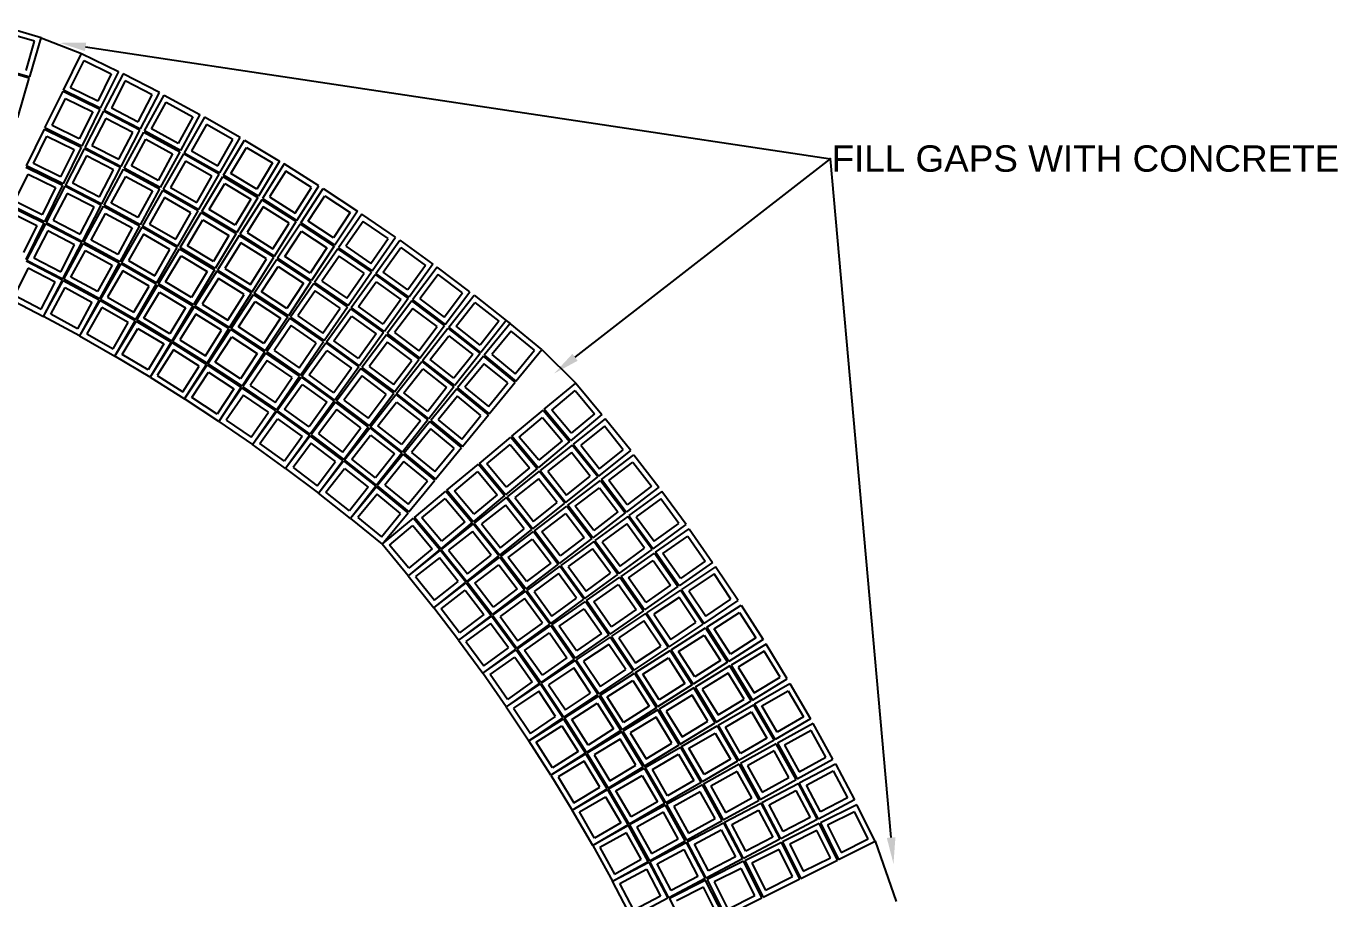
# Model space of a CAD drawing. Header units: inches. Extents: x -1429 to 579, y -302 to 393.
# Drawn here: x 82.3 to 579.5, y 30.7 to 361.5 of the extents above; entities that cross this region are included whole.
import ezdxf
from ezdxf import colors
from ezdxf.entities.mleader import LeaderData, LeaderLine
from ezdxf.math import Vec2, Vec3

# ---------------------------------------------------------------- set-up
doc = ezdxf.new("R2010")
doc.units = ezdxf.units.IN
doc.header["$MEASUREMENT"] = 0
doc.styles.get("Standard").update_dxf_attribs({"font": 'arial.ttf'})

msp = doc.modelspace()

# ---------------------------------------------------------------- linework, layer by layer
for p, q in [((88, 357.14), (73.12, 361.48)), ((85.51, 355.78), (74.48, 359)), ((82.29, 344.74), (85.51, 355.78)), ((83.65, 342.26), (88, 357.14)), ((88, 357.14), (103.35, 351.18)), ((96.51, 337.27), (103.35, 351.18)), ((99.19, 338.18), (104.26, 348.5)), ((103.35, 351.18), (117.26, 344.34)), ((104.26, 348.5), (114.58, 343.43)), ((83.51, 341.78), (68.63, 346.12)), ((68.77, 346.6), (83.65, 342.26)), ((114.58, 343.43), (109.51, 333.11)), ((117.26, 344.34), (110.42, 330.43)), ((119.04, 343.44), (111.92, 329.68)), ((132.81, 336.32), (119.04, 343.44)), ((79.17, 326.9), (83.51, 341.78)), ((109.51, 333.11), (99.19, 338.18)), ((119.9, 340.75), (114.61, 330.53)), ((130.11, 335.46), (119.9, 340.75)), ((89.46, 322.9), (96.29, 336.82)), ((92.13, 323.82), (97.2, 334.14)), ((96.29, 336.82), (110.2, 329.98)), ((110.42, 330.43), (96.51, 337.27)), ((97.2, 334.14), (107.53, 329.07)), ((124.83, 325.25), (130.11, 335.46)), ((125.69, 322.55), (132.81, 336.32)), ((127.16, 321.77), (134.58, 335.38)), ((134.58, 335.38), (148.19, 327.97)), ((107.53, 329.07), (102.46, 318.75)), ((110.2, 329.98), (103.37, 316.07)), ((111.69, 329.23), (104.57, 315.47)), ((125.46, 322.11), (111.69, 329.23)), ((111.92, 329.68), (125.69, 322.55)), ((114.61, 330.53), (124.83, 325.25)), ((129.88, 322.57), (135.38, 332.67)), ((135.38, 332.67), (145.48, 327.17)), ((102.46, 318.75), (92.13, 323.82)), ((112.55, 326.54), (107.26, 316.32)), ((122.76, 321.25), (112.55, 326.54)), ((145.48, 327.17), (139.98, 317.07)), ((148.19, 327.97), (140.78, 314.35)), ((149.94, 326.99), (142.24, 313.54)), ((150.68, 324.26), (144.97, 314.28)), ((163.39, 319.3), (149.94, 326.99)), ((160.66, 318.56), (150.68, 324.26)), ((82.4, 308.54), (89.24, 322.46)), ((85.08, 309.46), (90.15, 319.78)), ((89.24, 322.46), (103.15, 315.62)), ((103.37, 316.07), (89.46, 322.9)), ((90.15, 319.78), (100.47, 314.71)), ((117.47, 311.04), (122.76, 321.25)), ((118.33, 308.34), (125.46, 322.11)), ((119.51, 307.71), (126.93, 321.33)), ((122.23, 308.51), (127.73, 318.61)), ((126.93, 321.33), (140.54, 313.92)), ((140.78, 314.35), (127.16, 321.77)), ((127.73, 318.61), (137.83, 313.12)), ((139.98, 317.07), (129.88, 322.57)), ((154.95, 308.57), (160.66, 318.56)), ((155.7, 305.84), (163.39, 319.3)), ((157.14, 305), (165.12, 318.29)), ((165.12, 318.29), (178.41, 310.31)), ((100.47, 314.71), (95.4, 304.39)), ((103.15, 315.62), (96.31, 301.71)), ((104.34, 315.02), (97.21, 301.26)), ((118.1, 307.9), (104.34, 315.02)), ((104.57, 315.47), (118.33, 308.34)), ((107.26, 316.32), (117.47, 311.04)), ((140.54, 313.92), (133.13, 300.3)), ((142.24, 313.54), (155.7, 305.84)), ((144.97, 314.28), (154.95, 308.57)), ((159.89, 305.68), (165.8, 315.54)), ((165.8, 315.54), (175.66, 309.63)), ((96.31, 301.71), (82.4, 308.54)), ((95.4, 304.39), (85.08, 309.46)), ((105.19, 312.33), (99.91, 302.11)), ((115.41, 307.04), (105.19, 312.33)), ((132.33, 303.02), (122.23, 308.51)), ((137.83, 313.12), (132.33, 303.02)), ((141.99, 313.1), (134.3, 299.65)), ((142.74, 310.38), (137.03, 300.39)), ((155.45, 305.41), (141.99, 313.1)), ((152.72, 304.67), (142.74, 310.38)), ((175.66, 309.63), (169.75, 299.77)), ((178.41, 310.31), (170.43, 297.02)), ((180.11, 309.27), (171.86, 296.15)), ((193.23, 301.02), (180.11, 309.27)), ((78.02, 295.1), (83.09, 305.42)), ((82.18, 308.1), (96.09, 301.26)), ((83.09, 305.42), (93.42, 300.35)), ((110.12, 296.83), (115.41, 307.04)), ((110.98, 294.13), (118.1, 307.9)), ((111.86, 293.66), (119.28, 307.27)), ((114.58, 294.46), (120.08, 304.56)), ((119.28, 307.27), (132.89, 299.86)), ((133.13, 300.3), (119.51, 307.71)), ((120.08, 304.56), (130.18, 299.06)), ((147.01, 294.68), (152.72, 304.67)), ((147.75, 291.95), (155.45, 305.41)), ((148.91, 291.28), (156.88, 304.57)), ((156.88, 304.57), (170.18, 296.59)), ((170.43, 297.02), (157.14, 305)), ((169.75, 299.77), (159.89, 305.68)), ((180.74, 306.51), (174.62, 296.77)), ((190.48, 300.39), (180.74, 306.51)), ((93.42, 300.35), (88.34, 290.03)), ((96.09, 301.26), (89.26, 287.35)), ((96.98, 300.81), (89.86, 287.05)), ((110.75, 293.69), (96.98, 300.81)), ((97.21, 301.26), (110.98, 294.13)), ((99.91, 302.11), (110.12, 296.83)), ((130.18, 299.06), (124.68, 288.96)), ((132.89, 299.86), (125.48, 286.25)), ((134.05, 299.22), (126.36, 285.76)), ((147.51, 291.52), (134.05, 299.22)), ((134.3, 299.65), (147.75, 291.95)), ((137.03, 300.39), (147.01, 294.68)), ((151.65, 291.96), (157.57, 301.82)), ((157.57, 301.82), (167.43, 295.91)), ((184.35, 290.65), (190.48, 300.39)), ((184.98, 287.89), (193.23, 301.02)), ((186.39, 286.99), (194.91, 299.93)), ((194.91, 299.93), (207.86, 291.41)), ((75.13, 293.74), (89.04, 286.9)), ((89.26, 287.35), (75.35, 294.18)), ((88.34, 290.03), (78.02, 295.1)), ((97.84, 298.12), (92.55, 287.9)), ((108.05, 292.83), (97.84, 298.12)), ((103.62, 279.92), (110.75, 293.69)), ((125.48, 286.25), (111.86, 293.66)), ((124.68, 288.96), (114.58, 294.46)), ((134.79, 296.49), (129.08, 286.5)), ((144.78, 290.78), (134.79, 296.49)), ((167.43, 295.91), (161.51, 286.05)), ((170.18, 296.59), (162.2, 283.3)), ((171.59, 295.72), (163.34, 282.6)), ((184.72, 287.47), (171.59, 295.72)), ((171.86, 296.15), (184.98, 287.89)), ((174.62, 296.77), (184.35, 290.65)), ((189.16, 287.56), (195.48, 297.16)), ((195.48, 297.16), (205.09, 290.84)), ((76.04, 291.06), (86.36, 285.99)), ((102.77, 282.62), (108.05, 292.83)), ((104.21, 279.61), (111.63, 293.22)), ((106.93, 280.41), (112.43, 290.51)), ((111.63, 293.22), (125.24, 285.81)), ((112.43, 290.51), (122.53, 285.01)), ((139.07, 280.79), (144.78, 290.78)), ((139.81, 278.07), (147.51, 291.52)), ((140.68, 277.56), (148.65, 290.85)), ((148.65, 290.85), (161.94, 282.87)), ((162.2, 283.3), (148.91, 291.28)), ((161.51, 286.05), (151.65, 291.96)), ((172.22, 292.96), (166.1, 283.23)), ((181.96, 286.84), (172.22, 292.96)), ((205.09, 290.84), (198.77, 281.23)), ((207.86, 291.41), (199.34, 278.46)), ((209.52, 290.29), (200.73, 277.53)), ((222.28, 281.5), (209.52, 290.29)), ((86.36, 285.99), (81.29, 275.67)), ((89.04, 286.9), (82.2, 272.99)), ((89.63, 286.6), (82.5, 272.84)), ((90.48, 283.91), (85.2, 273.69)), ((103.39, 279.48), (89.63, 286.6)), ((89.86, 287.05), (103.62, 279.92)), ((100.7, 278.62), (90.48, 283.91)), ((92.55, 287.9), (102.77, 282.62)), ((122.53, 285.01), (117.03, 274.91)), ((125.24, 285.81), (117.83, 272.2)), ((126.11, 285.33), (118.41, 271.87)), ((139.56, 277.63), (126.11, 285.33)), ((126.36, 285.76), (139.81, 278.07)), ((129.08, 286.5), (139.07, 280.79)), ((143.42, 278.24), (149.34, 288.1)), ((149.34, 288.1), (159.2, 282.19)), ((175.84, 277.11), (181.96, 286.84)), ((176.46, 274.35), (184.72, 287.47)), ((177.59, 273.62), (186.12, 286.57)), ((180.36, 274.19), (186.69, 283.8)), ((186.12, 286.57), (199.06, 278.05)), ((199.34, 278.46), (186.39, 286.99)), ((186.69, 283.8), (196.29, 277.48)), ((198.77, 281.23), (189.16, 287.56)), ((210.03, 287.51), (203.51, 278.04)), ((219.5, 280.99), (210.03, 287.51)), ((95.41, 268.41), (100.7, 278.62)), ((96.27, 265.71), (103.39, 279.48)), ((96.56, 265.56), (103.97, 279.17)), ((103.97, 279.17), (117.59, 271.76)), ((117.83, 272.2), (104.21, 279.61)), ((117.03, 274.91), (106.93, 280.41)), ((126.85, 282.6), (121.14, 272.61)), ((136.83, 276.89), (126.85, 282.6)), ((159.2, 282.19), (153.28, 272.33)), ((161.94, 282.87), (153.97, 269.58)), ((163.08, 282.18), (154.83, 269.06)), ((163.7, 279.42), (157.58, 269.68)), ((176.2, 273.93), (163.08, 282.18)), ((163.34, 282.6), (176.46, 274.35)), ((173.44, 273.3), (163.7, 279.42)), ((166.1, 283.23), (175.84, 277.11)), ((212.98, 271.52), (219.5, 280.99)), ((213.49, 268.73), (222.28, 281.5)), ((214.86, 267.77), (223.92, 280.35)), ((223.92, 280.35), (236.5, 271.29)), ((85.2, 273.69), (95.41, 268.41)), ((99.28, 266.36), (104.78, 276.46)), ((104.78, 276.46), (114.88, 270.96)), ((131.12, 266.91), (136.83, 276.89)), ((131.87, 264.18), (139.56, 277.63)), ((132.45, 263.84), (140.42, 277.13)), ((135.19, 264.52), (141.11, 274.38)), ((140.42, 277.13), (153.71, 269.15)), ((153.97, 269.58), (140.68, 277.56)), ((141.11, 274.38), (150.97, 268.47)), ((153.28, 272.33), (143.42, 278.24)), ((167.95, 260.81), (176.2, 273.93)), ((190.54, 265.1), (177.59, 273.62)), ((189.97, 267.87), (180.36, 274.19)), ((196.29, 277.48), (189.97, 267.87)), ((199.06, 278.05), (190.54, 265.1)), ((200.44, 277.12), (191.65, 264.35)), ((200.95, 274.33), (194.43, 264.86)), ((213.21, 268.32), (200.44, 277.12)), ((200.73, 277.53), (213.49, 268.73)), ((210.42, 267.81), (200.95, 274.33)), ((203.51, 278.04), (212.98, 271.52)), ((217.65, 268.22), (224.37, 277.55)), ((224.37, 277.55), (233.7, 270.83)), ((83.13, 269.7), (77.84, 259.49)), ((96.04, 265.27), (82.27, 272.39)), ((82.5, 272.84), (96.27, 265.71)), ((93.34, 264.41), (83.13, 269.7)), ((114.88, 270.96), (109.38, 260.86)), ((117.59, 271.76), (110.18, 258.14)), ((118.16, 271.44), (110.47, 257.98)), ((118.91, 268.71), (113.2, 258.72)), ((131.62, 263.74), (118.16, 271.44)), ((118.41, 271.87), (131.87, 264.18)), ((128.89, 263), (118.91, 268.71)), ((121.14, 272.61), (131.12, 266.91)), ((150.97, 268.47), (145.05, 258.61)), ((153.71, 269.15), (145.74, 255.86)), ((154.56, 268.63), (146.31, 255.51)), ((167.68, 260.38), (154.56, 268.63)), ((154.83, 269.06), (167.95, 260.81)), ((157.58, 269.68), (167.32, 263.56)), ((167.32, 263.56), (173.44, 273.3)), ((168.79, 260.26), (177.32, 273.21)), ((171.56, 260.83), (177.89, 270.44)), ((177.32, 273.21), (190.26, 264.68)), ((177.89, 270.44), (187.49, 264.11)), ((233.7, 270.83), (226.98, 261.5)), ((236.5, 271.29), (227.44, 258.71)), ((238.11, 270.1), (228.79, 257.72)), ((250.49, 260.78), (238.11, 270.1)), ((88.06, 254.2), (93.34, 264.41)), ((88.91, 251.5), (96.04, 265.27)), ((88.91, 251.5), (96.32, 265.12)), ((96.32, 265.12), (109.94, 257.71)), ((110.18, 258.14), (96.56, 265.56)), ((109.38, 260.86), (99.28, 266.36)), ((123.92, 250.29), (131.62, 263.74)), ((145.74, 255.86), (132.45, 263.84)), ((145.05, 258.61), (135.19, 264.52)), ((155.19, 265.88), (149.07, 256.14)), ((164.92, 259.75), (155.19, 265.88)), ((187.49, 264.11), (181.17, 254.51)), ((190.26, 264.68), (181.74, 251.74)), ((191.36, 263.94), (182.57, 251.18)), ((204.13, 255.15), (191.36, 263.94)), ((191.65, 264.35), (204.41, 255.56)), ((194.43, 264.86), (203.9, 258.34)), ((203.9, 258.34), (210.42, 267.81)), ((204.41, 255.56), (213.21, 268.32)), ((205.51, 254.79), (214.57, 267.36)), ((208.3, 255.24), (215.02, 264.57)), ((214.57, 267.36), (227.14, 258.3)), ((227.44, 258.71), (214.86, 267.77)), ((215.02, 264.57), (224.35, 257.85)), ((226.98, 261.5), (217.65, 268.22)), ((238.5, 267.3), (231.59, 258.11)), ((247.69, 260.39), (238.5, 267.3)), ((75.15, 258.63), (88.91, 251.5)), ((77.84, 259.49), (88.06, 254.2)), ((91.63, 252.3), (97.12, 262.4)), ((97.12, 262.4), (107.22, 256.91)), ((113.2, 258.72), (123.18, 253.02)), ((123.18, 253.02), (128.89, 263)), ((124.21, 250.12), (132.19, 263.41)), ((126.96, 250.8), (132.87, 260.66)), ((132.19, 263.41), (145.48, 255.43)), ((132.87, 260.66), (142.74, 254.75)), ((158.8, 250.02), (164.92, 259.75)), ((159.43, 247.26), (167.68, 260.38)), ((159.99, 246.9), (168.52, 259.84)), ((168.52, 259.84), (181.46, 251.32)), ((181.74, 251.74), (168.79, 260.26)), ((181.17, 254.51), (171.56, 260.83)), ((191.88, 261.16), (185.35, 251.69)), ((201.35, 254.63), (191.88, 261.16)), ((240.77, 251.2), (247.69, 260.39)), ((241.17, 248.4), (250.49, 260.78)), ((242.5, 247.38), (252.08, 259.56)), ((252.08, 259.56), (264.26, 249.98)), ((107.22, 256.91), (101.73, 246.81)), ((109.94, 257.71), (102.53, 244.09)), ((110.22, 257.55), (102.53, 244.09)), ((110.96, 254.82), (105.26, 244.84)), ((123.68, 249.85), (110.22, 257.55)), ((110.47, 257.98), (123.92, 250.29)), ((120.95, 249.11), (110.96, 254.82)), ((142.74, 254.75), (136.82, 244.89)), ((145.48, 255.43), (137.5, 242.14)), ((146.04, 255.09), (137.79, 241.97)), ((159.16, 246.84), (146.04, 255.09)), ((146.31, 255.51), (159.43, 247.26)), ((149.07, 256.14), (158.8, 250.02)), ((162.76, 247.47), (169.09, 257.07)), ((169.09, 257.07), (178.69, 250.75)), ((194.82, 245.16), (201.35, 254.63)), ((195.34, 242.38), (204.13, 255.15)), ((196.16, 241.8), (205.22, 254.38)), ((205.22, 254.38), (217.79, 245.32)), ((218.09, 245.73), (205.51, 254.79)), ((217.63, 248.52), (208.3, 255.24)), ((224.35, 257.85), (217.63, 248.52)), ((227.14, 258.3), (218.09, 245.73)), ((228.48, 257.32), (219.16, 244.93)), ((228.88, 254.52), (221.97, 245.33)), ((240.87, 248), (228.48, 257.32)), ((228.79, 257.72), (241.17, 248.4)), ((238.07, 247.6), (228.88, 254.52)), ((231.59, 258.11), (240.77, 251.2)), ((245.31, 247.71), (252.41, 256.75)), ((252.41, 256.75), (261.45, 249.65)), ((102.53, 244.09), (88.91, 251.5)), ((101.73, 246.81), (91.63, 252.3)), ((115.24, 239.13), (120.95, 249.11)), ((115.98, 236.4), (123.68, 249.85)), ((115.98, 236.4), (123.96, 249.69)), ((123.96, 249.69), (137.25, 241.71)), ((137.5, 242.14), (124.21, 250.12)), ((136.82, 244.89), (126.96, 250.8)), ((146.67, 252.33), (140.55, 242.6)), ((156.41, 246.21), (146.67, 252.33)), ((178.69, 250.75), (172.37, 241.14)), ((181.46, 251.32), (172.94, 238.37)), ((182.29, 250.76), (173.49, 238)), ((195.05, 241.97), (182.29, 250.76)), ((182.57, 251.18), (195.34, 242.38)), ((185.35, 251.69), (194.82, 245.16)), ((198.95, 242.26), (205.67, 251.59)), ((205.67, 251.59), (215, 244.87)), ((261.45, 249.65), (254.35, 240.61)), ((264.26, 249.98), (254.69, 237.8)), ((265.82, 248.73), (255.99, 236.75)), ((264.26, 249.98), (265.84, 248.75)), ((265.82, 248.73), (264.28, 250)), ((277.81, 238.9), (265.82, 248.73)), ((102.53, 244.09), (115.98, 236.4)), ((105.26, 244.84), (115.24, 239.13)), ((118.73, 237.08), (124.64, 246.94)), ((124.64, 246.94), (134.5, 241.03)), ((150.28, 236.47), (156.41, 246.21)), ((150.91, 233.72), (159.16, 246.84)), ((151.19, 233.53), (159.72, 246.48)), ((153.96, 234.11), (160.29, 243.71)), ((159.72, 246.48), (172.66, 237.96)), ((172.94, 238.37), (159.99, 246.9)), ((160.29, 243.71), (169.89, 237.39)), ((172.37, 241.14), (162.76, 247.47)), ((182.8, 247.98), (176.28, 238.51)), ((192.27, 241.46), (182.8, 247.98)), ((215, 244.87), (208.28, 235.54)), ((217.79, 245.32), (208.73, 232.74)), ((218.86, 244.53), (209.54, 232.15)), ((231.25, 235.21), (218.86, 244.53)), ((219.16, 244.93), (231.55, 235.61)), ((221.97, 245.33), (231.15, 238.41)), ((231.15, 238.41), (238.07, 247.6)), ((231.55, 235.61), (240.87, 248)), ((232.61, 234.8), (242.19, 246.98)), ((235.42, 235.13), (242.53, 244.17)), ((242.19, 246.98), (254.38, 237.4)), ((254.69, 237.8), (242.5, 247.38)), ((242.53, 244.17), (251.57, 237.07)), ((254.35, 240.61), (245.31, 247.71)), ((266.1, 245.92), (258.81, 237.03)), ((274.99, 238.62), (266.1, 245.92)), ((134.5, 241.03), (128.59, 231.17)), ((137.25, 241.71), (129.27, 228.42)), ((137.52, 241.54), (129.27, 228.42)), ((138.15, 238.79), (132.03, 229.05)), ((150.65, 233.29), (137.52, 241.54)), ((137.79, 241.97), (150.91, 233.72)), ((147.89, 232.66), (138.15, 238.79)), ((140.55, 242.6), (150.28, 236.47)), ((185.75, 231.99), (192.27, 241.46)), ((186.26, 229.21), (195.05, 241.97)), ((186.81, 228.82), (195.86, 241.4)), ((195.86, 241.4), (208.44, 232.34)), ((208.73, 232.74), (196.16, 241.8)), ((208.28, 235.54), (198.95, 242.26)), ((219.26, 241.73), (212.34, 232.54)), ((228.45, 234.82), (219.26, 241.73)), ((267.98, 226.92), (277.81, 238.9)), ((277.81, 238.9), (290.64, 226.16)), ((129.27, 228.42), (115.98, 236.4)), ((128.59, 231.17), (118.73, 237.08)), ((163.57, 227.78), (153.96, 234.11)), ((169.89, 237.39), (163.57, 227.78)), ((172.66, 237.96), (164.14, 225.01)), ((173.21, 237.59), (164.42, 224.82)), ((173.72, 234.81), (167.2, 225.34)), ((185.97, 228.79), (173.21, 237.59)), ((173.49, 238), (186.26, 229.21)), ((183.19, 228.28), (173.72, 234.81)), ((176.28, 238.51), (185.75, 231.99)), ((189.6, 229.27), (196.32, 238.61)), ((196.32, 238.61), (205.65, 231.88)), ((221.53, 225.63), (228.45, 234.82)), ((221.93, 222.83), (231.25, 235.21)), ((222.73, 222.22), (232.3, 234.4)), ((232.3, 234.4), (244.49, 224.82)), ((244.8, 225.22), (232.61, 234.8)), ((244.46, 228.03), (235.42, 235.13)), ((251.57, 237.07), (244.46, 228.03)), ((254.38, 237.4), (244.8, 225.22)), ((255.67, 236.36), (245.84, 224.38)), ((267.66, 226.53), (255.67, 236.36)), ((255.99, 236.75), (267.98, 226.92)), ((258.81, 237.03), (267.7, 229.73)), ((267.7, 229.73), (274.99, 238.62)), ((132.03, 229.05), (141.77, 222.93)), ((141.77, 222.93), (147.89, 232.66)), ((142.39, 220.17), (150.65, 233.29)), ((142.39, 220.17), (150.92, 233.12)), ((145.16, 220.74), (151.49, 230.35)), ((150.92, 233.12), (163.86, 224.59)), ((164.14, 225.01), (151.19, 233.53)), ((151.49, 230.35), (161.09, 224.02)), ((177.18, 216.03), (185.97, 228.79)), ((199.38, 219.76), (186.81, 228.82)), ((198.93, 222.55), (189.6, 229.27)), ((205.65, 231.88), (198.93, 222.55)), ((208.44, 232.34), (199.38, 219.76)), ((209.24, 231.75), (199.92, 219.36)), ((209.64, 228.95), (202.72, 219.76)), ((221.63, 222.43), (209.24, 231.75)), ((209.54, 232.15), (221.93, 222.83)), ((218.83, 222.03), (209.64, 228.95)), ((212.34, 232.54), (221.53, 225.63)), ((225.53, 222.55), (232.64, 231.59)), ((232.64, 231.59), (241.68, 224.49)), ((255.95, 233.55), (248.66, 224.66)), ((264.84, 226.25), (255.95, 233.55)), ((129.27, 228.42), (142.39, 220.17)), ((161.09, 224.02), (154.77, 214.42)), ((163.86, 224.59), (155.34, 211.65)), ((164.13, 224.41), (155.34, 211.65)), ((176.9, 215.62), (164.13, 224.41)), ((164.42, 224.82), (177.18, 216.03)), ((167.2, 225.34), (176.67, 218.81)), ((176.67, 218.81), (183.19, 228.28)), ((177.45, 215.84), (186.51, 228.41)), ((180.25, 216.29), (186.97, 225.62)), ((186.51, 228.41), (199.09, 219.36)), ((186.97, 225.62), (196.3, 218.9)), ((241.68, 224.49), (234.58, 215.45)), ((244.49, 224.82), (234.91, 212.64)), ((245.53, 223.99), (235.7, 212.01)), ((257.51, 214.16), (245.53, 223.99)), ((245.84, 224.38), (257.83, 214.55)), ((248.66, 224.66), (257.55, 217.36)), ((257.55, 217.36), (264.84, 226.25)), ((257.83, 214.55), (267.66, 226.53)), ((278.72, 216.25), (290.64, 226.16)), ((290.64, 226.16), (300.55, 214.25)), ((155.34, 211.65), (142.39, 220.17)), ((154.77, 214.42), (145.16, 220.74)), ((164.65, 221.63), (158.12, 212.16)), ((174.12, 215.11), (164.65, 221.63)), ((196.3, 218.9), (189.58, 209.57)), ((199.09, 219.36), (190.03, 206.78)), ((199.62, 218.96), (190.3, 206.58)), ((212.01, 209.64), (199.62, 218.96)), ((199.92, 219.36), (212.31, 210.04)), ((202.72, 219.76), (211.91, 212.84)), ((211.91, 212.84), (218.83, 222.03)), ((212.31, 210.04), (221.63, 222.43)), ((212.84, 209.64), (222.42, 221.82)), ((215.65, 209.97), (222.75, 219.01)), ((222.42, 221.82), (234.6, 212.24)), ((234.91, 212.64), (222.73, 222.22)), ((222.75, 219.01), (231.79, 211.91)), ((234.58, 215.45), (225.53, 222.55)), ((245.8, 221.18), (238.51, 212.29)), ((254.7, 213.88), (245.8, 221.18)), ((281.54, 215.99), (290.38, 223.35)), ((290.38, 223.35), (297.74, 214.51)), ((167.59, 205.64), (174.12, 215.11)), ((168.1, 202.85), (176.9, 215.62)), ((168.1, 202.85), (177.16, 215.43)), ((177.16, 215.43), (189.74, 206.37)), ((190.03, 206.78), (177.45, 215.84)), ((189.58, 209.57), (180.25, 216.29)), ((200.02, 216.16), (193.1, 206.97)), ((209.21, 209.25), (200.02, 216.16)), ((247.4, 204.99), (254.7, 213.88)), ((247.68, 202.18), (257.51, 214.16)), ((266.43, 206.01), (278.34, 215.93)), ((278.34, 215.93), (288.26, 204.01)), ((288.64, 204.33), (278.72, 216.25)), ((288.9, 207.15), (281.54, 215.99)), ((300.55, 214.25), (288.64, 204.33)), ((297.74, 214.51), (288.9, 207.15)), ((155.34, 211.65), (168.1, 202.85)), ((158.12, 212.16), (167.59, 205.64)), ((170.9, 203.31), (177.62, 212.64)), ((177.62, 212.64), (186.95, 205.92)), ((202.29, 200.06), (209.21, 209.25)), ((202.69, 197.26), (212.01, 209.64)), ((202.95, 197.06), (212.53, 209.24)), ((212.53, 209.24), (224.72, 199.66)), ((225.03, 200.06), (212.84, 209.64)), ((224.69, 202.87), (215.65, 209.97)), ((231.79, 211.91), (224.69, 202.87)), ((234.6, 212.24), (225.03, 200.06)), ((235.38, 211.62), (225.55, 199.64)), ((235.66, 208.81), (228.36, 199.92)), ((247.36, 201.79), (235.38, 211.62)), ((244.55, 201.51), (235.66, 208.81)), ((235.7, 212.01), (247.68, 202.18)), ((238.51, 212.29), (247.4, 204.99)), ((269.24, 205.75), (278.08, 213.11)), ((278.08, 213.11), (285.44, 204.27)), ((301.82, 212.7), (289.7, 203.03)), ((301.5, 209.89), (292.51, 202.72)), ((308.67, 200.9), (301.5, 209.89)), ((311.48, 200.58), (301.82, 212.7)), ((186.95, 205.92), (180.23, 196.59)), ((189.74, 206.37), (180.68, 193.8)), ((190, 206.18), (180.68, 193.8)), ((202.39, 196.86), (190, 206.18)), ((190.3, 206.58), (202.69, 197.26)), ((193.1, 206.97), (202.29, 200.06)), ((205.76, 197.39), (212.87, 206.43)), ((212.87, 206.43), (221.91, 199.33)), ((254.13, 195.77), (266.04, 205.69)), ((266.04, 205.69), (275.96, 193.78)), ((276.34, 194.1), (266.43, 206.01)), ((276.6, 196.91), (269.24, 205.75)), ((288.26, 204.01), (276.34, 194.1)), ((285.44, 204.27), (276.6, 196.91)), ((180.68, 193.8), (168.1, 202.85)), ((180.23, 196.59), (170.9, 203.31)), ((190.4, 203.38), (183.48, 194.19)), ((199.59, 196.46), (190.4, 203.38)), ((221.91, 199.33), (214.8, 190.29)), ((224.72, 199.66), (215.14, 187.48)), ((225.23, 199.25), (215.4, 187.27)), ((237.21, 189.42), (225.23, 199.25)), ((225.55, 199.64), (237.53, 189.81)), ((228.36, 199.92), (237.25, 192.62)), ((237.25, 192.62), (244.55, 201.51)), ((237.53, 189.81), (247.36, 201.79)), ((256.95, 195.52), (265.78, 202.87)), ((265.78, 202.87), (273.14, 194.04)), ((289.31, 202.72), (277.19, 193.06)), ((288.99, 199.91), (280, 192.74)), ((296.16, 190.92), (288.99, 199.91)), ((298.97, 190.6), (289.31, 202.72)), ((289.7, 203.03), (299.36, 190.92)), ((292.51, 202.72), (299.68, 193.73)), ((299.36, 190.92), (311.48, 200.58)), ((299.68, 193.73), (308.67, 200.9)), ((300.39, 189.6), (312.71, 199)), ((312.71, 199), (322.12, 186.69)), ((183.48, 194.19), (192.67, 187.28)), ((192.67, 187.28), (199.59, 196.46)), ((193.07, 184.47), (202.39, 196.86)), ((193.07, 184.47), (202.64, 196.66)), ((202.64, 196.66), (214.83, 187.08)), ((215.14, 187.48), (202.95, 197.06)), ((214.8, 190.29), (205.76, 197.39)), ((225.51, 196.44), (218.22, 187.55)), ((234.4, 189.14), (225.51, 196.44)), ((241.83, 185.54), (253.74, 195.45)), ((253.74, 195.45), (263.66, 183.54)), ((264.04, 183.86), (254.13, 195.77)), ((264.3, 186.68), (256.95, 195.52)), ((273.14, 194.04), (264.3, 186.68)), ((303.2, 189.22), (312.34, 196.2)), ((312.34, 196.2), (319.32, 187.06)), ((180.68, 193.8), (193.07, 184.47)), ((195.87, 184.81), (202.98, 193.85)), ((202.98, 193.85), (212.02, 186.75)), ((227.11, 180.25), (234.4, 189.14)), ((227.38, 177.44), (237.21, 189.42)), ((244.65, 185.28), (253.49, 192.64)), ((253.49, 192.64), (260.84, 183.8)), ((275.96, 193.78), (264.04, 183.86)), ((276.8, 192.75), (264.68, 183.08)), ((276.48, 189.94), (267.49, 182.77)), ((283.65, 180.95), (276.48, 189.94)), ((286.46, 180.63), (276.8, 192.75)), ((277.19, 193.06), (286.85, 180.94)), ((280, 192.74), (287.17, 183.75)), ((286.85, 180.94), (298.97, 190.6)), ((287.17, 183.75), (296.16, 190.92)), ((287.68, 179.88), (300, 189.29)), ((300, 189.29), (309.4, 176.97)), ((309.8, 177.28), (300.39, 189.6)), ((310.18, 180.08), (303.2, 189.22)), ((205.25, 174.9), (193.07, 184.47)), ((204.92, 177.71), (195.87, 184.81)), ((212.02, 186.75), (204.92, 177.71)), ((214.83, 187.08), (205.25, 174.9)), ((215.08, 186.88), (205.25, 174.9)), ((215.36, 184.07), (208.07, 175.18)), ((227.07, 177.05), (215.08, 186.88)), ((224.25, 176.77), (215.36, 184.07)), ((215.4, 187.27), (227.38, 177.44)), ((218.22, 187.55), (227.11, 180.25)), ((229.53, 175.3), (241.45, 185.22)), ((241.45, 185.22), (251.36, 173.31)), ((251.75, 173.63), (241.83, 185.54)), ((252, 176.44), (244.65, 185.28)), ((290.48, 179.51), (299.62, 186.49)), ((299.62, 186.49), (306.6, 177.35)), ((322.12, 186.69), (309.8, 177.28)), ((319.32, 187.06), (310.18, 180.08)), ((323.32, 185.08), (310.8, 175.94)), ((332.47, 172.57), (323.32, 185.08)), ((232.35, 175.05), (241.19, 182.4)), ((241.19, 182.4), (248.55, 173.56)), ((263.66, 183.54), (251.75, 173.63)), ((260.84, 183.8), (252, 176.44)), ((264.29, 182.77), (252.17, 173.11)), ((263.97, 179.96), (254.98, 172.79)), ((271.14, 170.97), (263.97, 179.96)), ((273.95, 170.65), (264.29, 182.77)), ((264.68, 183.08), (274.34, 170.96)), ((267.49, 182.77), (274.66, 173.77)), ((274.34, 170.96), (286.46, 180.63)), ((274.66, 173.77), (283.65, 180.95)), ((274.96, 170.17), (287.28, 179.58)), ((287.28, 179.58), (296.69, 167.26)), ((297.09, 167.57), (287.68, 179.88)), ((297.46, 170.37), (290.48, 179.51)), ((322.88, 182.29), (313.6, 175.5)), ((329.67, 173.01), (322.88, 182.29)), ((205.25, 174.9), (217.24, 165.07)), ((208.07, 175.18), (216.96, 167.88)), ((216.96, 167.88), (224.25, 176.77)), ((217.24, 165.07), (227.07, 177.05)), ((217.24, 165.07), (229.15, 174.98)), ((229.15, 174.98), (239.07, 163.07)), ((239.45, 163.39), (229.53, 175.3)), ((239.71, 166.21), (232.35, 175.05)), ((277.77, 169.8), (286.9, 176.78)), ((286.9, 176.78), (293.89, 167.64)), ((309.4, 176.97), (297.09, 167.57)), ((306.6, 177.35), (297.46, 170.37)), ((310.4, 175.64), (297.89, 166.49)), ((319.55, 163.13), (310.4, 175.64)), ((310.8, 175.94), (319.95, 163.42)), ((313.6, 175.5), (320.39, 166.22)), ((220.05, 164.81), (228.89, 172.17)), ((228.89, 172.17), (236.25, 163.33)), ((251.36, 173.31), (239.45, 163.39)), ((251.78, 172.79), (239.66, 163.13)), ((248.55, 173.56), (239.71, 166.21)), ((251.46, 169.98), (242.47, 162.81)), ((258.63, 160.99), (251.46, 169.98)), ((261.44, 160.68), (251.78, 172.79)), ((252.17, 173.11), (261.84, 160.99)), ((254.98, 172.79), (262.15, 163.8)), ((261.84, 160.99), (273.95, 170.65)), ((262.15, 163.8), (271.14, 170.97)), ((262.25, 160.46), (274.57, 169.87)), ((274.57, 169.87), (283.97, 157.55)), ((284.37, 157.85), (274.96, 170.17)), ((284.75, 160.66), (277.77, 169.8)), ((309.97, 172.85), (300.68, 166.06)), ((316.75, 163.56), (309.97, 172.85)), ((319.95, 163.42), (332.47, 172.57)), ((320.39, 166.22), (329.67, 173.01)), ((320.93, 162.06), (333.63, 170.95)), ((333.63, 170.95), (342.51, 158.24)), ((227.15, 153.15), (217.24, 165.07)), ((227.41, 155.97), (220.05, 164.81)), ((265.05, 160.08), (274.19, 167.06)), ((274.19, 167.06), (281.17, 157.93)), ((296.69, 167.26), (284.37, 157.85)), ((293.89, 167.64), (284.75, 160.66)), ((297.48, 166.2), (284.97, 157.05)), ((306.63, 153.69), (297.48, 166.2)), ((297.89, 166.49), (307.04, 153.98)), ((300.68, 166.06), (307.47, 156.78)), ((323.71, 161.57), (333.14, 168.16)), ((333.14, 168.16), (339.73, 158.74)), ((239.07, 163.07), (227.15, 153.15)), ((239.27, 162.82), (227.15, 153.15)), ((236.25, 163.33), (227.41, 155.97)), ((238.95, 160.01), (229.96, 152.84)), ((246.12, 151.02), (238.95, 160.01)), ((248.94, 150.7), (239.27, 162.82)), ((239.66, 163.13), (249.33, 151.01)), ((242.47, 162.81), (249.64, 153.82)), ((249.33, 151.01), (261.44, 160.68)), ((249.53, 150.75), (261.85, 160.16)), ((249.64, 153.82), (258.63, 160.99)), ((261.85, 160.16), (271.26, 147.84)), ((271.66, 148.14), (262.25, 160.46)), ((272.03, 150.95), (265.05, 160.08)), ((297.05, 163.4), (287.77, 156.61)), ((303.84, 154.12), (297.05, 163.4)), ((307.04, 153.98), (319.55, 163.13)), ((307.47, 156.78), (316.75, 163.56)), ((307.82, 152.89), (320.52, 161.77)), ((320.52, 161.77), (329.4, 149.07)), ((329.81, 149.36), (320.93, 162.06)), ((330.3, 152.15), (323.71, 161.57)), ((252.34, 150.37), (261.47, 157.35)), ((261.47, 157.35), (268.46, 148.21)), ((283.97, 157.55), (271.66, 148.14)), ((281.17, 157.93), (272.03, 150.95)), ((284.57, 156.75), (272.06, 147.61)), ((293.72, 144.24), (284.57, 156.75)), ((284.97, 157.05), (294.12, 144.54)), ((287.77, 156.61), (294.56, 147.33)), ((294.56, 147.33), (303.84, 154.12)), ((310.6, 152.4), (320.03, 158.99)), ((320.03, 158.99), (326.62, 149.57)), ((342.51, 158.24), (329.81, 149.36)), ((339.73, 158.74), (330.3, 152.15)), ((343.64, 156.59), (330.76, 147.98)), ((352.26, 143.71), (343.64, 156.59)), ((227.15, 153.15), (236.82, 141.04)), ((229.96, 152.84), (237.13, 143.85)), ((236.82, 141.04), (248.94, 150.7)), ((236.82, 141.04), (249.13, 150.44)), ((237.13, 143.85), (246.12, 151.02)), ((249.13, 150.44), (258.54, 138.13)), ((258.94, 138.43), (249.53, 150.75)), ((259.32, 141.23), (252.34, 150.37)), ((284.14, 153.96), (274.85, 147.17)), ((290.92, 144.68), (284.14, 153.96)), ((294.12, 144.54), (306.63, 153.69)), ((294.71, 143.72), (307.41, 152.6)), ((297.49, 143.23), (306.91, 149.82)), ((306.91, 149.82), (313.51, 140.4)), ((307.41, 152.6), (316.29, 139.9)), ((316.7, 140.19), (307.82, 152.89)), ((317.19, 142.97), (310.6, 152.4)), ((326.62, 149.57), (317.19, 142.97)), ((343.09, 153.82), (333.53, 147.43)), ((349.48, 144.26), (343.09, 153.82)), ((239.62, 140.66), (248.76, 147.64)), ((248.76, 147.64), (255.74, 138.5)), ((271.26, 147.84), (258.94, 138.43)), ((271.65, 147.31), (259.14, 138.16)), ((268.46, 148.21), (259.32, 141.23)), ((271.22, 144.52), (261.94, 137.73)), ((278.01, 135.23), (271.22, 144.52)), ((280.8, 134.8), (271.65, 147.31)), ((272.06, 147.61), (281.21, 135.09)), ((274.85, 147.17), (281.64, 137.89)), ((281.21, 135.09), (293.72, 144.24)), ((281.64, 137.89), (290.92, 144.68)), ((329.4, 149.07), (316.7, 140.19)), ((330.34, 147.7), (317.46, 139.08)), ((329.79, 144.93), (320.23, 138.53)), ((336.18, 135.37), (329.79, 144.93)), ((338.96, 134.82), (330.34, 147.7)), ((330.76, 147.98), (339.37, 135.09)), ((333.53, 147.43), (339.93, 137.87)), ((339.93, 137.87), (349.48, 144.26)), ((246.23, 128.72), (236.82, 141.04)), ((246.6, 131.52), (239.62, 140.66)), ((281.6, 134.55), (294.3, 143.43)), ((284.38, 134.06), (293.8, 140.65)), ((293.8, 140.65), (300.4, 131.22)), ((294.3, 143.43), (303.18, 130.73)), ((303.59, 131.02), (294.71, 143.72)), ((304.08, 133.8), (297.49, 143.23)), ((316.29, 139.9), (303.59, 131.02)), ((313.51, 140.4), (304.08, 133.8)), ((339.37, 135.09), (352.26, 143.71)), ((340.29, 133.69), (353.35, 142.04)), ((343.05, 133.08), (352.74, 139.27)), ((352.74, 139.27), (358.94, 129.58)), ((353.35, 142.04), (361.7, 128.97)), ((258.54, 138.13), (246.23, 128.72)), ((258.74, 137.87), (246.23, 128.72)), ((255.74, 138.5), (246.6, 131.52)), ((258.3, 135.07), (249.02, 128.28)), ((265.09, 125.79), (258.3, 135.07)), ((267.89, 125.35), (258.74, 137.87)), ((259.14, 138.16), (268.29, 125.65)), ((261.94, 137.73), (268.72, 128.44)), ((268.29, 125.65), (280.8, 134.8)), ((268.48, 125.38), (281.19, 134.26)), ((268.72, 128.44), (278.01, 135.23)), ((281.19, 134.26), (290.07, 121.56)), ((290.48, 121.85), (281.6, 134.55)), ((317.04, 138.81), (304.16, 130.19)), ((316.49, 136.03), (306.93, 129.64)), ((322.88, 126.47), (316.49, 136.03)), ((325.66, 125.92), (317.04, 138.81)), ((317.46, 139.08), (326.07, 126.2)), ((320.23, 138.53), (326.63, 128.97)), ((326.07, 126.2), (338.96, 134.82)), ((326.63, 128.97), (336.18, 135.37)), ((271.27, 124.88), (280.69, 131.48)), ((280.69, 131.48), (287.29, 122.05)), ((290.97, 124.63), (284.38, 134.06)), ((303.18, 130.73), (290.48, 121.85)), ((303.74, 129.91), (290.86, 121.29)), ((300.4, 131.22), (290.97, 124.63)), ((312.36, 117.03), (303.74, 129.91)), ((304.16, 130.19), (312.77, 117.3)), ((306.93, 129.64), (313.33, 120.08)), ((326.81, 125.08), (339.87, 133.42)), ((329.57, 124.47), (339.26, 130.66)), ((339.26, 130.66), (345.45, 120.97)), ((339.87, 133.42), (348.21, 120.36)), ((348.64, 120.63), (340.29, 133.69)), ((349.24, 123.39), (343.05, 133.08)), ((358.94, 129.58), (349.24, 123.39)), ((246.23, 128.72), (255.37, 116.21)), ((249.02, 128.28), (255.81, 119)), ((255.37, 116.21), (267.89, 125.35)), ((255.37, 116.21), (268.08, 125.09)), ((255.81, 119), (265.09, 125.79)), ((268.08, 125.09), (276.96, 112.39)), ((277.37, 112.68), (268.48, 125.38)), ((277.86, 115.46), (271.27, 124.88)), ((303.19, 127.14), (293.63, 120.74)), ((309.58, 117.58), (303.19, 127.14)), ((312.77, 117.3), (325.66, 125.92)), ((313.32, 116.46), (326.39, 124.81)), ((313.33, 120.08), (322.88, 126.47)), ((326.39, 124.81), (334.73, 111.75)), ((335.15, 112.02), (326.81, 125.08)), ((335.76, 114.78), (329.57, 124.47)), ((361.7, 128.97), (348.64, 120.63)), ((362.76, 127.28), (349.52, 119.21)), ((362.09, 124.53), (352.27, 118.54)), ((368.08, 114.71), (362.09, 124.53)), ((370.83, 114.04), (362.76, 127.28)), ((258.16, 115.71), (267.58, 122.3)), ((267.58, 122.3), (274.17, 112.88)), ((290.07, 121.56), (277.37, 112.68)), ((290.44, 121.02), (277.56, 112.4)), ((287.29, 122.05), (277.86, 115.46)), ((299.06, 108.13), (290.44, 121.02)), ((290.86, 121.29), (299.48, 108.41)), ((293.63, 120.74), (300.03, 111.18)), ((316.09, 115.85), (325.78, 122.05)), ((325.78, 122.05), (331.97, 112.35)), ((348.21, 120.36), (335.15, 112.02)), ((345.45, 120.97), (335.76, 114.78)), ((264.26, 103.5), (255.37, 116.21)), ((264.75, 106.29), (258.16, 115.71)), ((289.89, 118.24), (280.33, 111.85)), ((296.29, 108.68), (289.89, 118.24)), ((299.48, 108.41), (312.36, 117.03)), ((299.84, 107.85), (312.9, 116.19)), ((300.03, 111.18), (309.58, 117.58)), ((312.9, 116.19), (321.25, 103.13)), ((321.67, 103.4), (313.32, 116.46)), ((322.28, 106.16), (316.09, 115.85)), ((349.1, 118.95), (335.86, 110.88)), ((348.43, 116.2), (338.61, 110.21)), ((354.42, 106.38), (348.43, 116.2)), ((357.17, 105.71), (349.1, 118.95)), ((349.52, 119.21), (357.59, 105.97)), ((352.27, 118.54), (358.26, 108.72)), ((358.26, 108.72), (368.08, 114.71)), ((276.96, 112.39), (264.26, 103.5)), ((277.14, 112.12), (264.26, 103.5)), ((274.17, 112.88), (264.75, 106.29)), ((285.76, 99.24), (277.14, 112.12)), ((277.56, 112.4), (286.18, 99.52)), ((280.33, 111.85), (286.73, 102.29)), ((302.6, 107.24), (312.29, 113.43)), ((312.29, 113.43), (318.49, 103.74)), ((334.73, 111.75), (321.67, 103.4)), ((335.44, 110.62), (322.2, 102.55)), ((331.97, 112.35), (322.28, 106.16)), ((343.51, 97.38), (335.44, 110.62)), ((335.86, 110.88), (343.93, 97.64)), ((338.61, 110.21), (344.6, 100.39)), ((357.59, 105.97), (370.83, 114.04)), ((358.45, 104.54), (371.85, 112.33)), ((361.18, 103.81), (371.13, 109.59)), ((371.13, 109.59), (376.91, 99.65)), ((371.85, 112.33), (379.64, 98.93)), ((276.59, 109.35), (267.03, 102.95)), ((282.99, 99.79), (276.59, 109.35)), ((286.18, 99.52), (299.06, 108.13)), ((286.36, 99.23), (299.42, 107.58)), ((286.73, 102.29), (296.29, 108.68)), ((289.12, 98.63), (298.81, 104.82)), ((298.81, 104.82), (305, 95.13)), ((299.42, 107.58), (307.77, 94.52)), ((308.19, 94.79), (299.84, 107.85)), ((308.8, 97.55), (302.6, 107.24)), ((334.77, 107.87), (324.95, 101.88)), ((340.76, 98.05), (334.77, 107.87)), ((343.93, 97.64), (357.17, 105.71)), ((344.6, 100.39), (354.42, 106.38)), ((366.24, 91.14), (358.45, 104.54)), ((264.26, 103.5), (272.88, 90.62)), ((267.03, 102.95), (273.43, 93.39)), ((273.43, 93.39), (282.99, 99.79)), ((321.25, 103.13), (308.19, 94.79)), ((321.78, 102.29), (308.54, 94.22)), ((318.49, 103.74), (308.8, 97.55)), ((321.11, 99.54), (311.29, 93.55)), ((327.1, 89.72), (321.11, 99.54)), ((329.84, 89.05), (321.78, 102.29)), ((322.2, 102.55), (330.27, 89.31)), ((324.95, 101.88), (330.94, 92.06)), ((344.62, 96.49), (358.02, 104.28)), ((347.35, 95.77), (357.29, 101.55)), ((357.29, 101.55), (363.07, 91.61)), ((358.02, 104.28), (365.81, 90.88)), ((366.96, 93.87), (361.18, 103.81)), ((376.91, 99.65), (366.96, 93.87)), ((272.88, 90.62), (285.76, 99.24)), ((272.88, 90.62), (285.94, 98.97)), ((275.64, 90.01), (285.33, 96.2)), ((285.33, 96.2), (291.52, 86.51)), ((285.94, 98.97), (294.28, 85.9)), ((294.7, 86.17), (286.36, 99.23)), ((295.31, 88.93), (289.12, 98.63)), ((307.77, 94.52), (294.7, 86.17)), ((305, 95.13), (295.31, 88.93)), ((330.27, 89.31), (343.51, 97.38)), ((330.79, 88.45), (344.19, 96.24)), ((330.94, 92.06), (340.76, 98.05)), ((344.19, 96.24), (351.98, 82.84)), ((352.41, 83.09), (344.62, 96.49)), ((353.13, 85.83), (347.35, 95.77)), ((379.64, 98.93), (366.24, 91.14)), ((380.63, 97.19), (367.07, 89.68)), ((379.85, 94.47), (369.79, 88.9)), ((385.42, 84.41), (379.85, 94.47)), ((388.14, 83.63), (380.63, 97.19)), ((281.22, 77.56), (272.88, 90.62)), ((281.83, 80.32), (275.64, 90.01)), ((308.11, 93.96), (294.88, 85.89)), ((307.45, 91.21), (297.63, 85.22)), ((313.44, 81.39), (307.45, 91.21)), ((316.18, 80.72), (308.11, 93.96)), ((308.54, 94.22), (316.61, 80.98)), ((311.29, 93.55), (317.28, 83.73)), ((317.28, 83.73), (327.1, 89.72)), ((333.52, 87.73), (343.46, 93.51)), ((343.46, 93.51), (349.24, 83.57)), ((365.81, 90.88), (352.41, 83.09)), ((363.07, 91.61), (353.13, 85.83)), ((367.07, 89.68), (374.58, 76.12)), ((294.28, 85.9), (281.22, 77.56)), ((294.45, 85.63), (281.22, 77.56)), ((291.52, 86.51), (281.83, 80.32)), ((302.52, 72.39), (294.45, 85.63)), ((294.88, 85.89), (302.95, 72.65)), ((297.63, 85.22), (303.62, 75.4)), ((316.61, 80.98), (329.84, 89.05)), ((316.95, 80.41), (330.35, 88.2)), ((319.69, 79.69), (329.63, 85.47)), ((329.63, 85.47), (335.41, 75.52)), ((330.35, 88.2), (338.14, 74.8)), ((338.58, 75.05), (330.79, 88.45)), ((339.3, 77.79), (333.52, 87.73)), ((366.63, 89.44), (353.07, 81.93)), ((365.85, 86.72), (355.79, 81.15)), ((371.42, 76.66), (365.85, 86.72)), ((374.14, 75.88), (366.63, 89.44)), ((369.79, 88.9), (375.36, 78.84)), ((293.79, 82.88), (283.97, 76.89)), ((299.77, 73.06), (293.79, 82.88)), ((302.95, 72.65), (316.18, 80.72)), ((303.12, 72.37), (316.52, 80.16)), ((303.62, 75.4), (313.44, 81.39)), ((316.52, 80.16), (324.31, 66.76)), ((324.74, 67.01), (316.95, 80.41)), ((325.47, 69.74), (319.69, 79.69)), ((351.98, 82.84), (338.58, 75.05)), ((352.63, 81.69), (339.07, 74.18)), ((349.24, 83.57), (339.3, 77.79)), ((360.14, 68.13), (352.63, 81.69)), ((353.07, 81.93), (360.58, 68.37)), ((355.79, 81.15), (361.36, 71.09)), ((374.58, 76.12), (388.14, 83.63)), ((375.36, 78.84), (385.42, 84.41)), ((375.37, 74.64), (389.09, 81.87)), ((389.09, 81.87), (396.31, 68.15)), ((281.22, 77.56), (289.29, 64.32)), ((283.97, 76.89), (289.96, 67.07)), ((305.86, 71.64), (315.8, 77.42)), ((315.8, 77.42), (321.58, 67.48)), ((338.14, 74.8), (324.74, 67.01)), ((335.41, 75.52), (325.47, 69.74)), ((351.85, 78.97), (341.79, 73.4)), ((357.42, 68.91), (351.85, 78.97)), ((360.58, 68.37), (374.14, 75.88)), ((361.36, 71.09), (371.42, 76.66)), ((382.6, 60.93), (375.37, 74.64)), ((378.07, 73.81), (388.25, 79.17)), ((388.25, 79.17), (393.61, 68.99)), ((289.29, 64.32), (302.52, 72.39)), ((289.29, 64.32), (302.69, 72.12)), ((289.96, 67.07), (299.77, 73.06)), ((302.69, 72.12), (310.48, 58.72)), ((310.91, 58.97), (303.12, 72.37)), ((311.64, 61.7), (305.86, 71.64)), ((338.64, 73.93), (325.08, 66.43)), ((337.85, 71.22), (327.79, 65.65)), ((343.43, 61.16), (337.85, 71.22)), ((346.14, 60.37), (338.64, 73.93)), ((339.07, 74.18), (346.58, 60.62)), ((341.79, 73.4), (347.36, 63.34)), ((361.22, 67.19), (374.93, 74.41)), ((363.92, 66.35), (374.09, 71.71)), ((374.09, 71.71), (379.45, 61.53)), ((374.93, 74.41), (382.15, 60.7)), ((383.43, 63.63), (378.07, 73.81)), ((292.02, 63.6), (301.97, 69.38)), ((301.97, 69.38), (307.75, 59.44)), ((324.31, 66.76), (310.91, 58.97)), ((324.64, 66.18), (311.08, 58.68)), ((321.58, 67.48), (311.64, 61.7)), ((332.15, 52.62), (324.64, 66.18)), ((325.08, 66.43), (332.58, 52.87)), ((327.79, 65.65), (333.36, 55.58)), ((346.58, 60.62), (360.14, 68.13)), ((347.06, 59.73), (360.77, 66.96)), ((347.36, 63.34), (357.42, 68.91)), ((360.77, 66.96), (368, 53.24)), ((368.44, 53.47), (361.22, 67.19)), ((369.28, 56.18), (363.92, 66.35)), ((396.31, 68.15), (382.6, 60.93)), ((397.22, 66.37), (383.36, 59.44)), ((393.61, 68.99), (383.43, 63.63)), ((404.16, 52.51), (397.22, 66.37)), ((297.08, 50.93), (289.29, 64.32)), ((297.8, 53.66), (292.02, 63.6)), ((323.86, 63.47), (313.8, 57.89)), ((329.43, 53.4), (323.86, 63.47)), ((332.58, 52.87), (346.14, 60.37)), ((333.36, 55.58), (343.43, 61.16)), ((354.28, 46.02), (347.06, 59.73)), ((349.76, 58.89), (359.94, 64.25)), ((359.94, 64.25), (365.29, 54.08)), ((382.15, 60.7), (368.44, 53.47)), ((379.45, 61.53), (369.28, 56.18)), ((396.33, 63.69), (386.04, 58.55)), ((401.47, 53.41), (396.33, 63.69)), ((310.48, 58.72), (297.08, 50.93)), ((310.64, 58.43), (297.08, 50.93)), ((307.75, 59.44), (297.8, 53.66)), ((309.86, 55.71), (299.8, 50.14)), ((315.43, 45.65), (309.86, 55.71)), ((318.15, 44.87), (310.64, 58.43)), ((311.08, 58.68), (318.59, 45.12)), ((313.8, 57.89), (319.37, 47.83)), ((332.9, 52.28), (346.62, 59.5)), ((335.6, 51.44), (345.78, 56.8)), ((345.78, 56.8), (351.14, 46.62)), ((346.62, 59.5), (353.84, 45.79)), ((355.12, 48.72), (349.76, 58.89)), ((382.91, 59.22), (369.05, 52.28)), ((382.02, 56.53), (371.73, 51.39)), ((387.16, 46.25), (382.02, 56.53)), ((389.85, 45.35), (382.91, 59.22)), ((383.36, 59.44), (390.29, 45.58)), ((386.04, 58.55), (391.19, 48.26)), ((297.08, 50.93), (304.59, 37.37)), ((299.8, 50.14), (305.37, 40.08)), ((318.59, 45.12), (332.15, 52.62)), ((318.75, 44.82), (332.46, 52.04)), ((319.37, 47.83), (329.43, 53.4)), ((332.46, 52.04), (339.68, 38.33)), ((340.13, 38.56), (332.9, 52.28)), ((340.96, 41.26), (335.6, 51.44)), ((368, 53.24), (354.28, 46.02)), ((368.6, 52.06), (354.74, 45.12)), ((365.29, 54.08), (355.12, 48.72)), ((375.54, 38.2), (368.6, 52.06)), ((369.05, 52.28), (375.98, 38.42)), ((371.73, 51.39), (376.88, 41.1)), ((390.29, 45.58), (404.16, 52.51)), ((391.19, 48.26), (401.47, 53.41)), ((404.16, 52.51), (412.16, 29.64)), ((304.59, 37.37), (318.15, 44.87)), ((305.37, 40.08), (315.43, 45.65)), ((325.97, 31.11), (318.75, 44.82)), ((321.45, 43.98), (331.62, 49.34)), ((331.62, 49.34), (336.98, 39.17)), ((353.84, 45.79), (340.13, 38.56)), ((354.29, 44.9), (340.43, 37.97)), ((351.14, 46.62), (340.96, 41.26)), ((361.23, 31.04), (354.29, 44.9)), ((354.74, 45.12), (361.67, 31.26)), ((367.71, 49.37), (357.42, 44.23)), ((372.85, 39.09), (367.71, 49.37)), ((375.98, 38.42), (389.85, 45.35)), ((376.88, 41.1), (387.16, 46.25)), ((304.59, 37.37), (318.3, 44.59)), ((307.29, 36.53), (317.47, 41.89)), ((317.47, 41.89), (322.82, 31.71)), ((318.3, 44.59), (325.53, 30.87)), ((326.81, 33.81), (321.45, 43.98)), ((353.4, 42.22), (343.11, 37.07)), ((358.54, 31.93), (353.4, 42.22)), ((357.42, 44.23), (362.57, 33.94)), ((311.81, 23.65), (304.59, 37.37)), ((312.65, 26.35), (307.29, 36.53)), ((339.68, 38.33), (325.97, 31.11)), ((339.98, 37.74), (326.12, 30.81)), ((336.98, 39.17), (326.81, 33.81)), ((339.09, 35.06), (328.8, 29.91)), ((344.23, 24.77), (339.09, 35.06)), ((346.92, 23.88), (339.84, 37.67)), ((340.43, 37.97), (347.37, 24.1)), ((343.11, 37.07), (348.26, 26.79)), ((361.67, 31.26), (375.54, 38.2)), ((362.57, 33.94), (372.85, 39.09)), ((325.53, 30.87), (311.81, 23.65)), ((322.82, 31.71), (312.65, 26.35)), ((326.12, 30.81), (333.06, 16.95)), ((347.37, 24.1), (361.23, 31.04)), ((348.26, 26.79), (358.54, 31.93))]:
    msp.add_line(p, q)

# ---------------------------------------------------------------- leaders
ml = msp.add_multileader_mtext('Standard')
ml.set_content('', color=256)
ml.set_leader_properties()
ml.build(insert=Vec2(0, 0))
ml.multileader.update_dxf_attribs({"dogleg_length": 0.36, "arrow_head_size": 10})
ctx = ml.context
ctx.base_point, ctx.char_height, ctx.arrow_head_size, ctx.landing_gap_size, ctx.plane_origin = Vec3(387.52, 311.23), 10, 10, 0.09, Vec3(94.97, 355.17)
notes = []
notes.append((ctx, [(0, (1, 1, 0), (387.16, 311.23), (1, 0), 0.36, [(0, [(94.97, 355.17)], 0, [])])]))
ctx.mtext.insert, ctx.mtext.flow_direction = Vec3(387.61, 316.23), 5
ml = msp.add_multileader_mtext('Standard')
ml.set_content('FILL GAPS WITH CONCRETE', color=256)
ml.set_leader_properties()
ml.build(insert=Vec2(0, 0))
ml.multileader.update_dxf_attribs({"dogleg_length": 0.36, "arrow_head_size": 10})
ctx = ml.context
ctx.base_point, ctx.char_height, ctx.arrow_head_size, ctx.landing_gap_size, ctx.plane_origin = Vec3(387.52, 311.23), 10, 10, 0.09, Vec3(282.47, 229.83)
notes.append((ctx, [(0, (1, 1, 0), (387.16, 311.23), (1, 0), 0.36, [(0, [(282.47, 229.83)], 0, [])])]))
ctx.mtext.insert, ctx.mtext.flow_direction = Vec3(387.61, 316.32), 5
ml = msp.add_multileader_mtext('Standard')
ml.set_content('', color=256)
ml.set_leader_properties()
ml.build(insert=Vec2(0, 0))
ml.multileader.update_dxf_attribs({"dogleg_length": 0.36, "arrow_head_size": 10})
ctx = ml.context
ctx.base_point, ctx.char_height, ctx.arrow_head_size, ctx.landing_gap_size, ctx.plane_origin = Vec3(386.62, 311.23), 10, 10, 0.09, Vec3(411.08, 43.96)
ctx.text_align_type = 2
notes.append((ctx, [(0, (1, 1, 0), (387.16, 311.23), (-1, 0), 0.36, [(0, [(411.08, 43.96)], 0, [])])]))
ctx.mtext.insert, ctx.mtext.alignment, ctx.mtext.flow_direction = Vec3(386.71, 316.23), 3, 5
for ctx, leaders in notes:
    for number, flags, end, landing, length, lines in leaders:
        leader = LeaderData()
        leader.index, (leader.has_last_leader_line, leader.has_dogleg_vector, leader.attachment_direction) = number, flags
        leader.last_leader_point, leader.dogleg_vector, leader.dogleg_length = Vec3(end), Vec3(landing), length
        for number, points, colour, breaks in lines:
            line = LeaderLine()
            line.index, line.vertices, line.color, line.breaks = number, Vec3.list(points), colors.encode_raw_color(colour), breaks
            leader.lines.append(line)
        ctx.leaders.append(leader)

doc.saveas('drawing.dxf')
